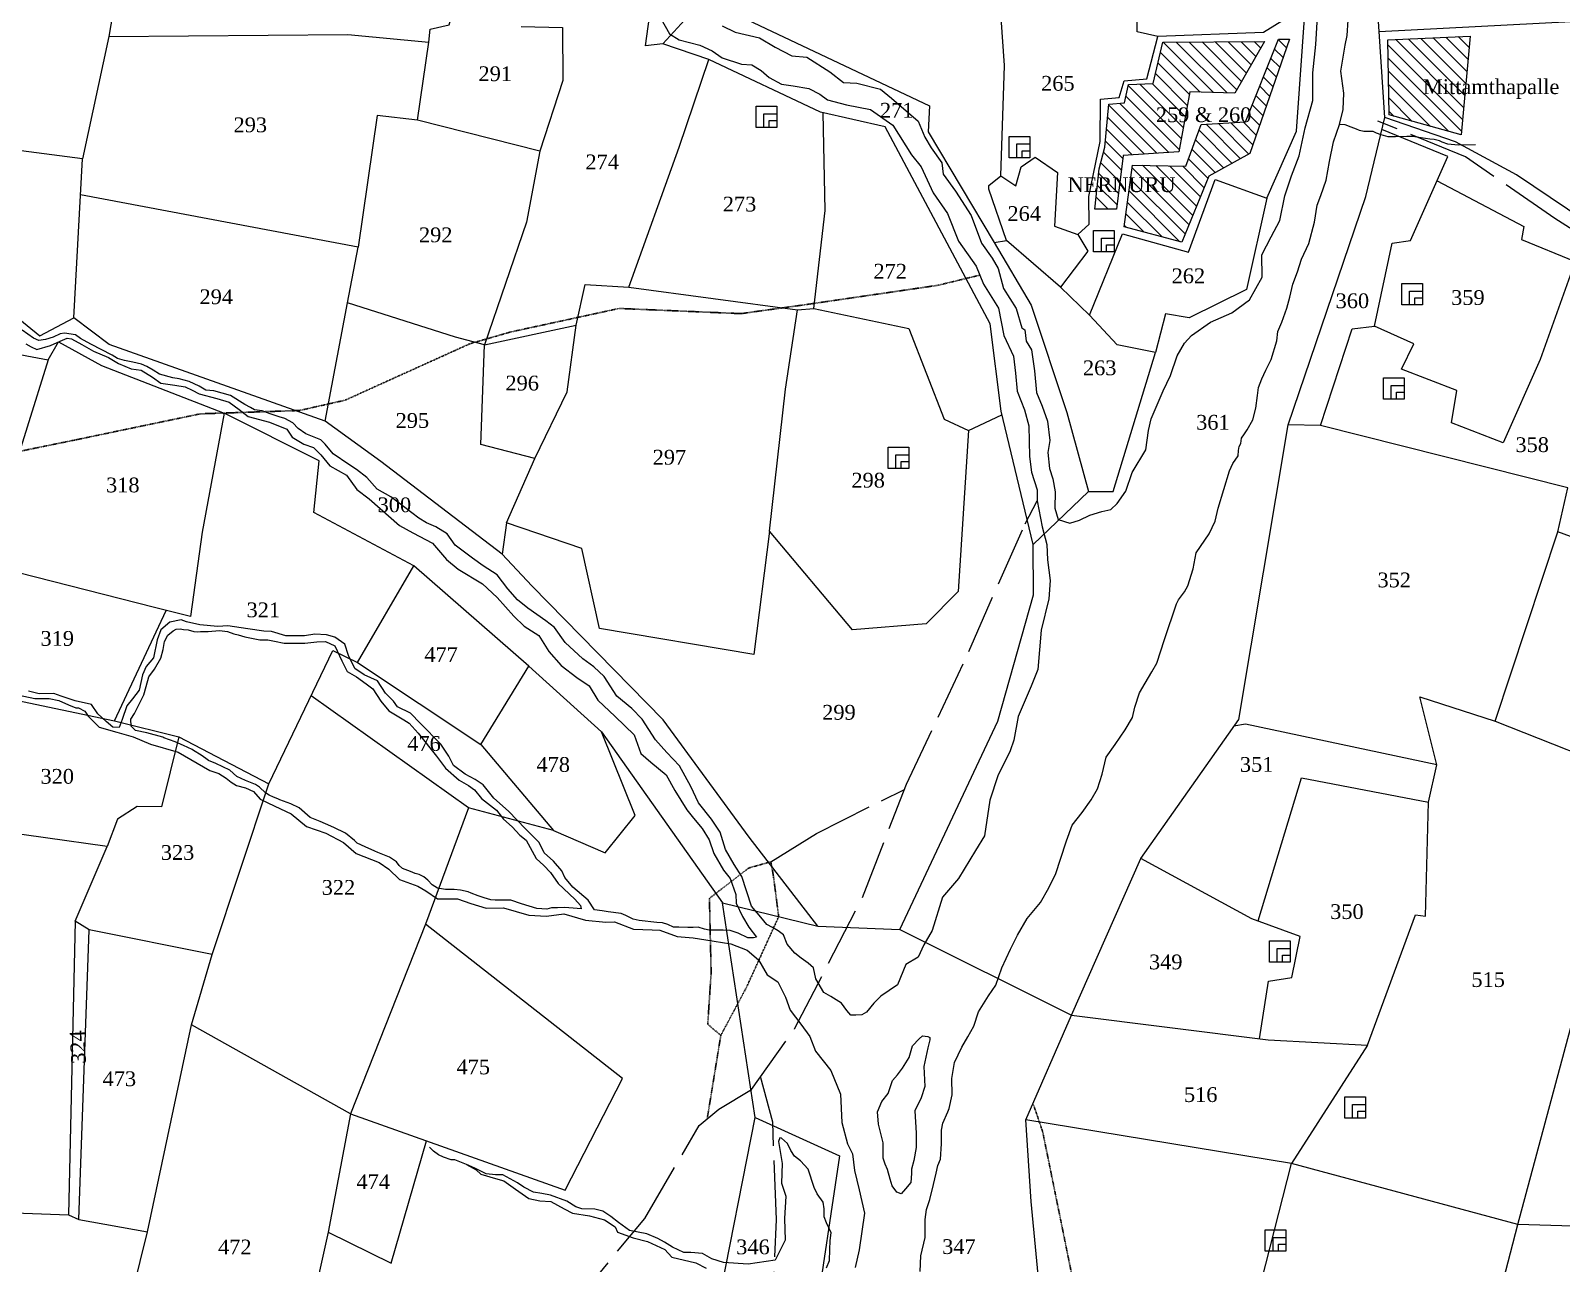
# Model space of a CAD drawing. Header units: millimetres. Extents: x 523 to 2125, y -761 to 972.
# Drawn here: x 832.7 to 1143.4, y -440.7 to -190.5 of the extents above; entities that cross this region are included whole.
import ezdxf

# ---------------------------------------------------------------- set-up
doc = ezdxf.new("R2010")
doc.units = ezdxf.units.MM
doc.header["$MEASUREMENT"] = 0
doc.linetypes.add('ACAD_ISO02W100', pattern=[15, 12, -3])
doc.linetypes.add('ACAD_ISO07W100', pattern=[3, 0, -3])
for name, color, linetype in [('CARTTRACK', 30, 'ACAD_ISO02W100'), ('NALA', 4, 'Continuous'), ('SQUAREWELL', 5, 'Continuous'), ('SURVEY_BND', 7, 'Continuous'), ('VILLAGE_AREA', 1, 'Continuous')]:
    doc.layers.add(name, color=color, linetype=linetype)
doc.layers.add('FOOTPATH', color=150, linetype='ACAD_ISO07W100', lineweight=30)
doc.styles.get("Standard").update_dxf_attribs({"font": 'TIMES.TTF'})

msp = doc.modelspace()

# ---------------------------------------------------------------- hatches: boundary and pattern name
at = {"layer": 'VILLAGE_AREA'}
h = msp.add_hatch(dxfattribs=at)
h.set_pattern_fill('ANSI31', color=256, scale=15, angle=90, style=0)
h.paths.add_polyline_path([(1053.91, -159.94), (1053.09, -156.99), (1044.87, -155.69), (1039.12, -149.07), (1028.63, -148.83), (1029.78, -167.58), (1054.14, -173.63)])
h.paths.add_polyline_path([(1083.13, -192.71), (1062.46, -192.84), (1060.53, -201.2), (1055.49, -201.44), (1054.71, -205.17), (1051.52, -205.44), (1050.72, -214.15), (1049.58, -218.56), (1048.7, -226.75), (1053.08, -226.75), (1054.47, -215.83), (1065.71, -215.06), (1067.96, -202.94), (1077.12, -203.17)])
h.paths.add_polyline_path([(1088.2, -192.25), (1085.98, -192.23), (1079.25, -209), (1070.25, -209.54), (1067.18, -218.01), (1056.34, -217.77), (1054.65, -230.28), (1066.34, -233.44), (1071.85, -220.06), (1080.18, -215.42)])
h.paths.add_polyline_path([(1124.87, -191.59), (1108.16, -192.36), (1108.4, -207.61), (1123.03, -211.63)])
h.paths.add_polyline_path([(1013.25, -164.83), (1040.11, -164.83), (1040.11, -158.79), (1013.25, -158.79)], flags=9)
h.paths.add_polyline_path([(1037.21, -168.47), (1045.37, -168.47), (1045.37, -163.9), (1037.21, -163.9)], flags=24)
h.paths.add_polyline_path([(1042.36, -224.08), (1065.33, -224.08), (1065.33, -219.57), (1042.36, -219.57)], flags=9)
h.paths.add_polyline_path([(1060.31, -209.89), (1080.8, -209.89), (1080.8, -205.29), (1060.31, -205.29)], flags=24)
h.paths.add_polyline_path([(1114.27, -205.32), (1143.34, -205.32), (1143.34, -199.28), (1114.27, -199.28)], flags=9)

# ---------------------------------------------------------------- linework, layer by layer
at = {"layer": 'CARTTRACK'}
for points in [[(1159.83, -240.13), (1142.04, -228.59), (1123.92, -216.09), (1106.13, -208.87)], [(832.61, -542.16), (856.41, -532.98), (876.03, -524.4), (894.84, -510.64), (908.39, -500.21), (918.67, -488.26), (931.24, -463.13), (942.28, -449.82), (957.36, -431.62), (968.41, -412.73), (972.37, -409.45), (979.02, -405.42), (987.77, -393.14), (1001.54, -366.45), (1010.5, -343.44), (1023.12, -316.5), (1034.53, -290.57), (1036.98, -285.96)], [(982.95, -359.19), (992.21, -353.47), (1005.38, -346.81), (1010.08, -344.52)], [(938.73, -558.07), (940.82, -540.95), (942.97, -535.01), (946.43, -529.49), (949.82, -520.29), (962.3, -508.02), (975.65, -496.79), (979.04, -491.78), (983.55, -481.37), (983.03, -454.41), (984.07, -431.82), (983.33, -412.03), (980.87, -402.81)]]:
    msp.add_lwpolyline(points, dxfattribs=at)
at = {"layer": 'FOOTPATH', "ltscale": 0.002}
for points in [[(822.36, -277.55), (841.93, -273.54), (867.17, -268.27), (887.22, -267.6), (896.52, -265.51), (921.83, -254.06), (930.04, -251.68), (952.14, -246.88), (976.88, -247.93), (989.29, -246.21), (1016.84, -242.18), (1025.38, -240.11)], [(970.02, -411.4), (972.78, -394.45), (978.01, -384.65), (984.53, -370.36), (983.5, -362.35), (982.95, -359.19), (978.44, -360.47), (970.47, -366.63), (970.82, -381.75), (970.13, -392.19), (972.78, -394.45)], [(1072.95, -498.22), (1060.21, -488.82), (1054.37, -480.42), (1048.73, -462.59), (1045.14, -448.53), (1038.09, -413.93), (1036.27, -408.59)]]:
    msp.add_lwpolyline(points, dxfattribs=at)
at = {"layer": 'NALA'}
for points in [[(960.6, -188.01), (962.36, -191.14), (964.36, -192.36), (968.53, -193.47), (971.04, -194.57), (973.03, -196.02), (976.99, -197.28), (979.07, -197.46), (981, -198.55), (982.6, -199.97), (985.09, -201.33), (987.5, -201.66), (990.63, -202.25), (992.85, -203.38), (994.43, -204.56), (998.29, -205.52), (1003.15, -206.48), (1007.72, -209.65), (1011.46, -215.69), (1013.47, -218.14), (1015.9, -223.41), (1018.82, -227.6), (1021.04, -233.25), (1024.63, -238.3), (1026.12, -241.92), (1029.14, -246.82), (1030.23, -252.37), (1032.16, -256.57), (1032.62, -260), (1032.91, -263.64), (1034.42, -267.47), (1035.28, -270.71), (1035.41, -276.93), (1035.83, -280.12), (1036.98, -283.7), (1036.98, -285.96), (1038.01, -291.2), (1038.97, -294.8), (1039.06, -297.91), (1039.62, -302.08), (1039.37, -305.82), (1037.8, -312.21), (1037.11, -320.18), (1035.77, -323.57), (1033.14, -329.74), (1032.24, -334.54), (1031.53, -336.67), (1028.99, -341.75), (1027.4, -346.71), (1026.29, -353.92), (1024.48, -356.89), (1021, -362.6), (1017.75, -366.35), (1015.7, -373.15), (1014.02, -376.06), (1012.86, -378.55), (1010.33, -380.03), (1008.61, -384.2), (1005.24, -386.5), (1003.86, -387.9), (1002.35, -389.76), (1001.41, -390.27), (1000.17, -390.33), (999.17, -390.33), (998.33, -389.41), (997.26, -387.88), (995.08, -386.58), (993.68, -385.75), (992.06, -382.95), (991.62, -380.75), (990.51, -379.77), (989.12, -378.76), (987.83, -377.73), (986.27, -375.9), (985.48, -374.06), (984.43, -373.24), (983.28, -372.53), (982.12, -371.94), (980.93, -370.46), (979.01, -368.18), (977.02, -362.22), (975.47, -359.73), (973.75, -356.69), (972.68, -353.19), (970.87, -350.57), (968.27, -347.21), (966.72, -343.95), (964.42, -339.74), (961.84, -337.03), (959.53, -334.45), (956.81, -330.28), (954.7, -328.1), (951.71, -325.56), (949.12, -321.62), (947.04, -319.61), (944.8, -318.01), (941.21, -314.69), (939.03, -311.65), (937.28, -310.28), (933.62, -307.73), (931.51, -306.03), (929.57, -303.82), (927.42, -300.97), (924.57, -299.13), (922.39, -297.56), (918.84, -294.96), (917.26, -292.62), (914.98, -291.21), (913.07, -290.41), (911.5, -289.44), (905.83, -285.1), (903.05, -283.56), (900.94, -281.19), (898.82, -279.55), (897.32, -278.58), (894.12, -276.41), (892.51, -274.4), (891.64, -273.53), (888.59, -272.32), (887.01, -271.22), (885.94, -270.08), (884.3, -269.24), (883.16, -268.88), (881.35, -268.24), (879.71, -267.64), (878.17, -267.47), (877.33, -267), (876.19, -266.37), (873.29, -264.57), (869.87, -263.6), (868.29, -263.5), (866.92, -262.66), (864.91, -261.69), (862.86, -261.19), (861.59, -260.96), (858.87, -260.25), (857.6, -259.38), (856.33, -258.65), (855.25, -258.21), (853.48, -257.78), (851.8, -257.44), (850.36, -257.01), (849.29, -256.37), (844.95, -254.14), (842.87, -252.97), (841.83, -252.23), (839.59, -251.93), (838.71, -252.03), (837.31, -252.73), (835.73, -253.2), (834.39, -253.37), (833.28, -252.9), (831.01, -251.29)], [(973.07, -189.52), (975.71, -190.78), (980.62, -191.97), (983.79, -193.84), (987.21, -195.63), (990.27, -195.84), (994.93, -198.83), (997.71, -201.03), (1000.38, -201.18), (1005.19, -202.39), (1007.43, -204.22), (1012.84, -208.89), (1014.22, -212.13), (1015.48, -214.3), (1017.61, -217.29), (1017.93, -219.63), (1020.39, -223.08), (1023.57, -228.02), (1025.66, -233.61), (1027.86, -236.68), (1029.09, -238.77), (1030.18, -242.86), (1032.71, -246.86), (1033.9, -250.79), (1034.48, -251.22), (1034.77, -253.49), (1035.81, -255.26), (1036.43, -259.54), (1036.83, -263.94), (1037.98, -266.71), (1039.1, -269.73), (1039.54, -273.66), (1039.14, -276.12), (1039.5, -279.38), (1040.18, -281.44), (1040.65, -284.11), (1040.58, -287.42), (1041.23, -289.73), (1043.61, -290.49), (1045.6, -289.87), (1047.65, -288.83), (1050.11, -288.11), (1051.95, -287.67), (1053.25, -286.45), (1054.98, -284), (1056.24, -280.21), (1059.03, -275.58), (1059.61, -271.68), (1060.12, -269.27), (1062.54, -263.62), (1064.05, -260.48), (1065.39, -256.52), (1066.9, -253.92), (1068.28, -252.34), (1072.15, -249.65), (1076.51, -247.74), (1080.09, -245.15), (1082.62, -240.51), (1082.58, -236), (1084.49, -232.36), (1086.23, -229.02), (1087.28, -224.01), (1088.58, -219.97), (1090.17, -215.9), (1091.4, -210.21), (1092.95, -204.66), (1092.95, -199.03), (1093.56, -193.31), (1093.85, -187.69)], [(1013.21, -442.39), (1013.4, -439.17), (1014.29, -435.44), (1014.29, -431.84), (1014.54, -429.76), (1015.18, -427.77), (1015.94, -424.74), (1016.51, -422.4), (1016.82, -420.82), (1017.39, -419.56), (1017.58, -416.46), (1017.58, -413.68), (1017.84, -412.23), (1018.85, -409.95), (1019.1, -409.26), (1019.73, -406.48), (1019.7, -403.21), (1020.2, -399.97), (1021.7, -396.85), (1022.92, -394.73), (1024.16, -392.55), (1025.07, -389.65), (1027.13, -386.39), (1028.6, -384.24), (1029.85, -380.75), (1031.6, -376.92), (1033.01, -374.09), (1034.97, -370.69), (1037.63, -367.48), (1039.37, -364.52), (1040.75, -361.59), (1041.72, -358.69), (1042.94, -354.92), (1044.12, -351.8), (1046.12, -349.17), (1047.96, -346.64), (1049.21, -344.37), (1050.18, -341.41), (1051, -337.98), (1052.84, -335.39), (1054.84, -332.4), (1056.33, -329.91), (1056.83, -327.79), (1057.77, -324.9), (1058.93, -322.91), (1060.24, -320.66), (1061.27, -318.9), (1062.86, -314.07), (1065.24, -306.87), (1065.68, -306.03), (1066.86, -304.41), (1067.58, -303.16), (1068.67, -299.76), (1069.27, -296.49), (1071.9, -292.66), (1073.08, -290.04), (1073.74, -287.39), (1076.01, -279.87), (1076.72, -278.33), (1077.75, -276.8), (1077.83, -275.7), (1077.98, -274.87), (1078.3, -274.28), (1078.46, -273.22), (1079.05, -272.31), (1079.6, -271.49), (1080.75, -269.5), (1081.38, -267.1), (1081.73, -264.58), (1081.89, -262.93), (1082.6, -261.16), (1083.39, -259.42), (1084.45, -257.27), (1085.6, -253.42), (1085.83, -251.53), (1086.62, -249.64), (1087.68, -246.81), (1088.24, -244.6), (1088.87, -241.98), (1089.81, -239.46), (1090.6, -236.9), (1092.1, -233.67), (1093.28, -229.35), (1093.8, -225.89), (1094.58, -223.96), (1095.61, -220.85), (1096.32, -217.04), (1097.15, -213.06), (1098.33, -209.54), (1099.12, -206.51), (1099.2, -203.16), (1098.61, -198.72), (1099.51, -193.46), (1099.87, -191.49), (1100.1, -188.33)], [(1125.95, -213.64), (1122.43, -213.73), (1120.35, -213.56), (1119.2, -213.14), (1118.62, -212.87), (1117.56, -212.61), (1116.67, -212.55), (1113.18, -212), (1112.02, -212), (1109.73, -212.07), (1108.23, -212.05), (1106.78, -211.64), (1105.84, -211.27), (1105.17, -210.99), (1103.31, -210.96), (1102.37, -210.77), (1101.79, -210.5), (1100.68, -210.07), (1099.5, -209.64), (1098.33, -209.54)], [(831.76, -254.05), (832.82, -254.67), (833.98, -255.2), (836.75, -254.38), (838.7, -253.55), (840.15, -252.93), (841.04, -253.05), (843.14, -254.23), (845.48, -255.53), (848.5, -256.86), (850.57, -258.07), (853.13, -259.15), (855.17, -259.44), (857.48, -260.83), (859.14, -262.04), (861.95, -262.43), (864.05, -262.81), (865.5, -263.49), (866.92, -264.23), (870.51, -265.15), (873, -265.89), (875.04, -267.4), (876.87, -268.79), (881.22, -269.97), (884.71, -271.36), (885.81, -273.04), (888.18, -274.43), (890.1, -275.11), (891.64, -276.61), (893.42, -278.83), (896.85, -280.75), (898.93, -283.64), (901.39, -285.53), (907.6, -290.97), (910.25, -292.46), (914.27, -294.5), (917.11, -297.87), (919.45, -299.82), (924.4, -302.79), (927.39, -305.57), (930.8, -309.36), (932.87, -311.34), (935.83, -313.24), (937.87, -316.53), (940.39, -319.34), (943.55, -321.76), (946.1, -323.48), (947.82, -326.37), (951.34, -329.73), (955.22, -333.4), (956.56, -337.21), (958.58, -338.96), (961.71, -341.53), (963.43, -344.72), (965.89, -348.67), (967.25, -350.35), (969.02, -352.45), (970.41, -354.72), (971.36, -357.53), (973.32, -360.92), (974.65, -362.57), (975.84, -365.85), (975.92, -367.62), (977.17, -370.31), (978.44, -372.44), (980.01, -374.48), (979.45, -374.62), (978.29, -374.62), (976.28, -373.71), (974.68, -373.12), (973.23, -373.09), (971.93, -373.09), (970.39, -373.09), (969.47, -372.91), (968.2, -372.44), (967.19, -372.56), (966.1, -372.56), (964.24, -372.5), (963.2, -372.44), (962.02, -371.94), (960.98, -371.58), (959.83, -371.52), (956.23, -371.13), (955.01, -370.87), (953.53, -370.13), (952.56, -369.68), (949.95, -369.39), (948.68, -369.18), (947.14, -368.95), (945.84, -367), (942.73, -364.36), (941.11, -362.38), (940.51, -361.03), (938.85, -359.05), (936.93, -357.4), (935.92, -355.27), (933.14, -352.49), (929.73, -348.95), (926.74, -346.29), (924.58, -343.57), (922.95, -342.51), (920.88, -341.41), (918.55, -339.67), (917.57, -337.78), (915.96, -335.33), (911.82, -331.14), (909.81, -329.04), (907.17, -327.77), (906.37, -326.61), (904.74, -324.99), (903.08, -322.48), (900.42, -321.27), (898.52, -319.94), (897.22, -317.34), (896.51, -315), (894.44, -313.64), (892.78, -313.11), (890.42, -313.02), (888.32, -313.34), (884.5, -313.34), (881.6, -312.45), (880.06, -312.42), (876.81, -311.92), (872.75, -311.3), (870.74, -311.44), (867.04, -311.12), (864.38, -310.47), (863.29, -310.11), (860.95, -310.56), (859.14, -312.15), (858.37, -314.13), (857.63, -317.83), (856.14, -319.53), (855.4, -321.27), (854.75, -324.37), (853.36, -326.15), (852.21, -327.57), (851.26, -330.33), (850.67, -331.96), (849.4, -331.87), (848.06, -330.74), (846.35, -329.15), (845.05, -327.26), (841.76, -326.55), (838.89, -325.6), (837.41, -325.07), (834.47, -325.12), (832.28, -324.59)], [(856.33, -333.05), (854.02, -332.56), (853.1, -331.65), (853.05, -330.25), (853.78, -329.1), (854.93, -326.78), (855.71, -325.29), (856.14, -323.65), (856.72, -321.68), (857.88, -320.09), (859.14, -317.9), (859.61, -316.14), (859.91, -314.49), (860.55, -313.18), (861.62, -312.35), (862.28, -311.99), (863.07, -311.94), (863.76, -312.03), (864.72, -312.14), (865.81, -312.43), (866.67, -312.54), (867.16, -312.48), (868.76, -312.46), (871.05, -312.28), (872.7, -312.44), (873.98, -312.91), (874.81, -313.14), (876.2, -313.57), (879.22, -314.15), (880.83, -314.15), (882.22, -314.43), (884.16, -314.81), (885.13, -314.81), (888.36, -314.81), (890.81, -314.53), (892.59, -314.49), (894.43, -315.35), (895.84, -318.43), (896.94, -320.6), (898.86, -321.65), (900.78, -323.07), (902.17, -324.11), (903.76, -326.59), (905.42, -328.56), (908.44, -330.42), (909.53, -331.06), (911.38, -333.12), (915.1, -337.76), (916.93, -340.23), (919.7, -342.63), (921.57, -343.72), (922.83, -344.59), (924.23, -346.35), (927.25, -348.73), (928.65, -350.58), (930.43, -352.12), (932.01, -353.82), (933.25, -354.84), (935.28, -358.53), (936.9, -359.95), (938.25, -361.39), (939.81, -363.64), (943.14, -366.76), (944.3, -368.06), (944.44, -368.72), (942.83, -368.6), (941.05, -368.46), (939.61, -368.53), (938.4, -368.56), (937.45, -368.79), (935.44, -368.67), (932.34, -367.73), (930.16, -366.97), (928.76, -366.97), (927.01, -366.97), (926.11, -366.95), (924.75, -366.55), (923.55, -366.1), (922.15, -365.57), (921.53, -365.31), (919.97, -364.94), (918.64, -364.86), (916.91, -364.84), (915.26, -364.55), (914.2, -363.86), (913.32, -362.91), (912.49, -362.25), (911.56, -361.8), (910.73, -361.56), (909.79, -361.19), (908.17, -360.59), (907.53, -359.93), (906.94, -359.2), (905.57, -358.27), (903.15, -357.3), (902.54, -357.07), (900.62, -356.17), (898.99, -355.39), (898.42, -354.85), (896.6, -353.38), (894.22, -352.27), (892.59, -351.53), (891.45, -351.04), (889.46, -350.23), (887.19, -348.25), (885.49, -347.44), (883.28, -346.61), (882.88, -346.4), (882.03, -346.07), (881.1, -345.69), (880.37, -345.19), (879.18, -344.06), (878.33, -343.49), (876.29, -342.71), (874.54, -341.9), (873.11, -340.6), (870.33, -339.23), (868.81, -338.64), (868.27, -338.24), (867.3, -337.55), (865.76, -336.61), (865.5, -336.44), (863.72, -335.59), (862.08, -334.85), (859.78, -334.03), (859.52, -333.88), (856.33, -333.05)], [(830.07, -325.28), (833.55, -326.04), (836.48, -326.07), (838.46, -326.48), (840.39, -327.31), (841.89, -327.93), (842.4, -327.93), (843.7, -328.64), (844.41, -329.67), (846.6, -331.89), (850.21, -332.87), (853.51, -333.86), (857.07, -335.33), (862.69, -336.93), (866.53, -339.21), (869.11, -340.68), (870.92, -341.29), (872.37, -342.24), (873.44, -343.07), (874.47, -343.72), (876.34, -344.22), (877.94, -344.93), (879.33, -346.47), (882.29, -347.91), (885.6, -349.48), (888.69, -352.04), (892.62, -353.4), (896.23, -355.26), (898.75, -357.51), (903.45, -359.34), (905.44, -360.67), (907.58, -362.82), (911.31, -364.15), (912.91, -365.13), (915.31, -366.75), (919.33, -366.72), (922.03, -367.64), (925.19, -368.64), (928.71, -368.52), (933.83, -370.03), (937.39, -370.24), (940.92, -369.74), (945.32, -371.04), (949.47, -371.43), (951.18, -371.37), (955.07, -372.91), (958.86, -373.03), (960.4, -373.06), (963.92, -374.39), (967.17, -374.65), (969.76, -375.02), (974.82, -375.85), (978.11, -377.12), (980.42, -379.1), (982.16, -382.17), (984.35, -383.59), (985.94, -386.69), (986.89, -389.29), (989.05, -392.16), (990.85, -394.67), (992.02, -397.62), (995.1, -401.55), (997.09, -406.37), (997.37, -412.14), (998.51, -416.48), (999.5, -418.47), (999.89, -421.87), (1000.83, -425.79), (1001.92, -430.52), (1000.83, -437.94), (1000.08, -441.53)], [(1011.51, -422.5), (1011.32, -424.3), (1010.25, -425.59), (1009.37, -426.58), (1008.53, -426.27), (1007.57, -424.95), (1007.18, -423.6), (1006.62, -421.69), (1006.17, -420.57), (1005.72, -419.39), (1005.72, -416.25), (1004.76, -412.49), (1004.59, -409.93), (1005.49, -407.85), (1006.73, -406.23), (1007.6, -403.59), (1008.64, -402.47), (1009.68, -401.12), (1010.98, -398.9), (1011.71, -396.57), (1013.06, -395.15), (1013.71, -394.53), (1014.83, -394.67), (1015.23, -394.87), (1015.23, -395.35), (1014.83, -396.97), (1014.02, -400.77), (1014.19, -404.8), (1013.46, -407.1), (1012.19, -409.75), (1012.44, -414.28), (1012.44, -417.23), (1011.94, -419.87), (1011.51, -421.58), (1011.51, -422.5)], [(994.25, -441.62), (994.87, -440.15), (994.92, -438), (994.96, -436.11), (995.15, -434.5), (994.25, -432.52), (993.73, -431.24), (993.73, -429.63), (993.59, -428.31), (992.36, -426.61), (991.7, -425.33), (990.51, -421.57), (988.95, -419.92), (987.72, -418.97), (987.01, -417.79), (986.3, -416.42), (985.12, -415.28), (984.79, -415.24), (984.5, -415.99), (985.21, -420.48), (985.07, -424.45), (985.97, -427.05), (985.73, -431.62), (985.82, -436.01), (983.79, -440.08), (978.33, -440.85), (973.32, -440.52), (970.95, -439.81), (969.06, -438.72), (966.69, -438.49), (965.27, -438.53), (963, -437.4), (961.34, -436.41), (960.02, -435.65), (957.75, -434.71), (954.27, -434.03), (952, -432.42), (950.48, -431.19), (948.83, -430.1), (947.22, -429.73), (944.57, -429.63), (943.34, -429.25), (941.54, -428.12), (938.23, -426.89), (936.48, -426.51), (934.77, -426.28), (932.78, -425.28), (931.55, -424.38), (928.54, -422.75), (927.08, -422.75), (925.14, -422.56), (922.87, -421.38), (921.16, -420.67), (923.15, -421.71), (924.1, -422.61), (927.03, -423.46), (928.78, -423.98), (931.15, -425.68), (933.8, -427.53), (936.07, -428.05), (938.29, -428.14), (940.99, -429.66), (942.69, -430.51), (946.12, -431.05), (949.15, -431.85), (951.33, -433.27), (951.85, -434.36), (955.02, -435.54), (957.91, -436.25), (961.41, -437.9), (962.83, -439.46), (967.73, -440.63), (969.83, -441.66)], [(921.16, -420.67), (918.83, -419.73), (918.04, -419.69), (916.51, -419.17), (915.47, -418.68), (914.46, -417.97), (913.64, -417.16)]]:
    msp.add_lwpolyline(points, dxfattribs=at)
at = {"layer": 'SQUAREWELL'}
for points in [[(979.95, -205.84), (984.16, -205.84), (984.16, -210.16), (979.95, -210.16)], [(981.54, -207.38), (984.16, -207.38), (984.16, -210.16), (981.54, -210.16)], [(982.62, -208.75), (984.16, -208.75), (984.16, -210.16), (982.62, -210.16)], [(1031.31, -211.95), (1035.51, -211.95), (1035.51, -216.28), (1031.31, -216.28)], [(1032.89, -213.49), (1035.51, -213.49), (1035.51, -216.28), (1032.89, -216.28)], [(1033.97, -214.86), (1035.51, -214.86), (1035.51, -216.28), (1033.97, -216.28)], [(1048.43, -231.09), (1052.63, -231.09), (1052.63, -235.41), (1048.43, -235.41)], [(1050.01, -232.63), (1052.63, -232.63), (1052.63, -235.41), (1050.01, -235.41)], [(1051.09, -234), (1052.63, -234), (1052.63, -235.41), (1051.09, -235.41)], [(1110.98, -241.82), (1115.19, -241.82), (1115.19, -246.14), (1110.98, -246.14)], [(1112.56, -243.35), (1115.19, -243.35), (1115.19, -246.14), (1112.56, -246.14)], [(1113.65, -244.73), (1115.19, -244.73), (1115.19, -246.14), (1113.65, -246.14)], [(1107.26, -260.96), (1111.47, -260.96), (1111.47, -265.29), (1107.26, -265.29)], [(1108.84, -262.5), (1111.47, -262.5), (1111.47, -265.29), (1108.84, -265.29)], [(1109.93, -263.87), (1111.47, -263.87), (1111.47, -265.29), (1109.93, -265.29)], [(1006.72, -275.03), (1010.92, -275.03), (1010.92, -279.35), (1006.72, -279.35)], [(1008.3, -276.57), (1010.92, -276.57), (1010.92, -279.35), (1008.3, -279.35)], [(1009.38, -277.94), (1010.92, -277.94), (1010.92, -279.35), (1009.38, -279.35)], [(1084.14, -375.28), (1088.34, -375.28), (1088.34, -379.6), (1084.14, -379.6)], [(1085.72, -376.82), (1088.34, -376.82), (1088.34, -379.6), (1085.72, -379.6)], [(1086.8, -378.19), (1088.34, -378.19), (1088.34, -379.6), (1086.8, -379.6)], [(1099.41, -406.91), (1103.61, -406.91), (1103.61, -411.23), (1099.41, -411.23)], [(1100.99, -408.44), (1103.61, -408.44), (1103.61, -411.23), (1100.99, -411.23)], [(1102.07, -409.82), (1103.61, -409.82), (1103.61, -411.23), (1102.07, -411.23)], [(1083.27, -433.94), (1087.48, -433.94), (1087.48, -438.26), (1083.27, -438.26)], [(1084.86, -435.47), (1087.48, -435.47), (1087.48, -438.26), (1084.86, -438.26)], [(1085.94, -436.85), (1087.48, -436.85), (1087.48, -438.26), (1085.94, -438.26)]]:
    msp.add_lwpolyline(points, close=True, dxfattribs=at)
at = {"layer": 'SURVEY_BND'}
for points in [[(1219.2, -191.75), (1219.06, -175.81), (1248.65, -175.69), (1252.91, -163.17), (1278.65, -159.66), (1285.49, -137.68), (1304.09, -133.65), (1311.28, -121.96), (1274, -132.94), (1243.41, -151.14), (1210.6, -175.71), (1183.03, -186.73), (1106.39, -190.72)], [(852.09, -171.14), (848.56, -191.68), (897.07, -191.25), (913.51, -192.8), (913.82, -190.21), (917.64, -189.29), (920.02, -180.8), (922.47, -172.38)], [(961.05, -193.19), (957.48, -193.57), (959.4, -179.76)], [(1047.42, -284.05), (1036.17, -294.77), (1029.66, -267.72), (1027.47, -249.99), (1006.12, -209.99), (993.04, -207.07), (970.32, -196.33), (961.05, -193.19), (967.74, -185.86)], [(1009.13, -372.97), (1043.95, -390.35), (1058.01, -358.54), (1077.91, -330.31), (1087.92, -270.52), (1103.66, -224.18), (1107.52, -208.13), (1106.05, -185.5)], [(1087.51, -188.01), (1082.92, -190.84), (1061.45, -191.71), (1057.31, -190.72), (1057.19, -183.76), (1036.03, -187.7), (1029.67, -187.88), (1030.54, -183.38)], [(1083.57, -224.49), (1089.61, -210.88), (1091.45, -185.13)], [(978.18, -188.31), (1015.13, -205.75), (1014.86, -211.04), (1028.28, -233.47), (1030.75, -233.06), (1027.18, -222.69), (1027.19, -221.93), (1029.62, -219.95), (1030.34, -197.56), (1029.67, -187.88)], [(848.56, -191.68), (843.27, -216.49), (814.64, -212.77), (811.85, -231.46), (778.67, -227.43), (781.77, -206.57), (785.29, -190.53)], [(932.25, -189.63), (940.65, -189.85), (940.7, -200.61), (936.04, -214.92), (933.36, -229.37), (924.8, -254.28), (943.41, -250.25), (945.24, -242.04), (954.13, -242.58), (964.36, -214.15), (970.32, -196.33)], [(1029.62, -219.95), (1032.68, -221.97), (1033.76, -218.1), (1036.61, -216.17), (1041.13, -219.29), (1040.49, -230.18), (1045.22, -231.9), (1047.53, -229.75), (1047.48, -224.16), (1049.75, -212.97), (1049.84, -204.4), (1053.63, -204.06), (1054.66, -200.71), (1059.22, -200.28), (1061.45, -191.71)], [(936.04, -214.92), (911.24, -208.63), (913.51, -192.8)], [(911.24, -208.63), (903.02, -207.74), (899.17, -234.41), (842.87, -223.79)], [(954.13, -242.58), (988.38, -247.15), (991.64, -246.88), (993.95, -226.99), (993.53, -207.18)], [(1276.73, -267.59), (1258.54, -265.28), (1245.15, -263.66), (1224.18, -263.59), (1210.62, -258.15), (1165.14, -240.51), (1134.28, -219.79), (1121.88, -213.04), (1107.52, -208.13)], [(1094.47, -270.65), (1100.9, -251.04), (1105.43, -250.45), (1109.04, -233.63), (1112.77, -233.12), (1120.31, -216.02), (1106.95, -210.53)], [(811.85, -231.46), (813.86, -236.65), (818.38, -239.22), (834.57, -252.45), (841.48, -248.81), (843.27, -216.49)], [(1047.6, -248.26), (1054.31, -231.73), (1067.73, -235.43), (1073.08, -220.71), (1083.57, -224.49), (1079.44, -243.05), (1067.83, -248.81), (1063.01, -247.95), (1061.02, -255.83)], [(1118.14, -220.95), (1135.73, -230.23), (1135.28, -232.89), (1146.15, -237.35), (1139.08, -257.27), (1131.59, -274.13), (1121.06, -270.12), (1122.14, -263.52), (1110.94, -259.18), (1113.4, -254.09), (1105.43, -250.45)], [(1045.22, -231.9), (1047.26, -235.22), (1041.75, -242.53), (1030.75, -233.06)], [(924.8, -254.28), (918.95, -252.72), (897.04, -245.72), (899.17, -234.41)], [(1028.28, -233.47), (1035.8, -246.24), (1043.03, -268.02), (1047.42, -284.05), (1052.41, -284.05), (1061.02, -255.83), (1053.19, -254.28), (1047.6, -248.26), (1041.75, -242.53)], [(929.29, -290.42), (928.38, -296.74), (903.78, -277.92), (892.47, -269.73), (897.04, -245.72)], [(1023.06, -271.66), (1020.97, -304.34), (1014.46, -310.91), (999.54, -312.13), (982.64, -292.09), (985.9, -263.26), (988.38, -247.15)], [(991.64, -246.88), (1010.97, -250.95), (1018.08, -269.36), (1023.06, -271.66), (1029.85, -268.47)], [(814.48, -249.92), (818.19, -253.91), (836.27, -257.28), (823.43, -298.31), (812.35, -338.83), (810.53, -345.27), (775, -335.24), (777.59, -321.47), (784.01, -280.48), (798.04, -269.73), (817.82, -253.52)], [(892.47, -269.73), (848.64, -254.22), (841.48, -248.81)], [(982.64, -292.09), (979.48, -317.11), (948.16, -311.83), (944.59, -295.64), (929.29, -290.42), (935.05, -277.31), (941.59, -263.78), (943.41, -250.25)], [(836.27, -257.28), (838.36, -253.69), (847.12, -258.49), (872.01, -268.11), (867.51, -292.32), (865.15, -309.43), (857.88, -307.58), (823.3, -298.81)], [(935.05, -277.31), (924.06, -274.48), (924.8, -254.28)], [(862.8, -333.84), (881.09, -343.36), (894.06, -316.31), (899.02, -318.73), (910.49, -299.11), (890.16, -288.32), (891.26, -277.82), (872.01, -268.11)], [(1118.1, -339.5), (1114.63, -325.71), (1129.95, -330.65), (1142.63, -292.24), (1144.68, -283.32), (1094.47, -270.65), (1087.92, -270.52)], [(992.46, -372.25), (1009.13, -372.97), (1029, -330.67), (1036.23, -305), (1036.17, -294.77)], [(1129.95, -330.65), (1159.36, -342.3), (1173.77, -303.64), (1142.63, -292.24)], [(948.56, -332.84), (973.12, -367.55), (992.46, -372.25), (978.54, -354.19), (961.08, -330.39), (934.41, -303.17), (928.38, -296.74)], [(899.02, -318.73), (924.1, -335.41), (933.81, -319.49), (910.49, -299.11)], [(816.51, -323.64), (849.74, -330.61), (860.24, -308.18)], [(924.1, -335.41), (938.86, -352.87), (949.3, -357.41), (955.37, -349.81), (948.56, -332.84), (933.81, -319.49)], [(938.86, -352.87), (921.6, -348.28), (889.66, -325.49)], [(849.74, -330.61), (862.8, -333.84), (859.28, -348.08), (854.36, -347.97), (850.34, -350.58), (848.27, -356.07), (823.16, -352.56)], [(1081.81, -371.21), (1090.6, -342.15), (1116.42, -347.09), (1118.1, -339.5), (1079.25, -331.26), (1076.93, -331.7)], [(921.6, -348.28), (912.85, -371.88), (897.6, -410.36), (865.38, -392.32), (869.56, -377.99), (881.09, -343.36)], [(1104.04, -396.44), (1113.8, -369.98), (1115.78, -370.24), (1116.42, -347.09)], [(869.56, -377.99), (844.59, -372.99), (841.77, -371.26), (848.27, -356.07)], [(1082.1, -395.15), (1083.96, -383.41), (1088.66, -382.69), (1090.35, -374.37), (1080.58, -370.76), (1058.01, -358.54)], [(979.75, -411.08), (973.12, -367.55)], [(841.77, -371.26), (840.4, -430.89), (842.48, -431.8), (844.59, -372.99)], [(897.6, -410.36), (941.19, -425.85), (952.82, -403.18), (912.85, -371.88)], [(1134.52, -432.83), (1147.81, -383.5)], [(1032.9, -505.74), (1040.11, -473.47), (1035.79, -428.18), (1034.71, -411.58), (1043.95, -390.35)], [(1043.95, -390.35), (1083.85, -395.37), (1104.04, -396.44), (1088.61, -420.47)], [(842.48, -431.8), (856.46, -434.35), (865.38, -392.32)], [(897.6, -410.36), (893.12, -434.39), (905.91, -440.71), (913.04, -415.84)], [(972.09, -449.92), (979.75, -411.08), (996.88, -418.91), (991.83, -452.83), (990.29, -465.12)], [(1032.9, -505.74), (1124.96, -525.49), (1132.65, -464.84), (1126.13, -465.23), (1093.58, -484.45), (1078.57, -476), (1079.92, -454.4), (1088.61, -420.47), (1034.71, -411.58)], [(1126.13, -465.23), (1134.52, -432.83), (1088.61, -420.47)], [(850.66, -457.56), (815.09, -451.53), (820.16, -430.11), (840.4, -430.89)], [(893.12, -434.39), (882.02, -484.22), (844.66, -465.27), (850.45, -458.38), (856.46, -434.35)], [(1177.93, -467.53), (1185.99, -434.38), (1134.52, -432.83)]]:
    msp.add_lwpolyline(points, dxfattribs=at)
at = {"layer": 'VILLAGE_AREA'}
for points in [[(1085.98, -192.23), (1088.2, -192.25), (1080.18, -215.42), (1071.85, -220.06), (1066.34, -233.44), (1054.65, -230.28), (1056.34, -217.77), (1067.18, -218.01), (1070.25, -209.54), (1079.25, -209), (1085.98, -192.23)], [(1123.03, -211.63), (1108.4, -207.61), (1108.16, -192.36), (1124.87, -191.59), (1123.03, -211.63)], [(1083.13, -192.71), (1077.12, -203.17), (1067.96, -202.94), (1065.71, -215.06), (1054.47, -215.83), (1053.08, -226.75), (1048.7, -226.75), (1049.58, -218.56), (1050.72, -214.15), (1051.52, -205.44), (1054.71, -205.17), (1055.49, -201.44), (1060.53, -201.2), (1062.46, -192.84), (1083.13, -192.71)]]:
    msp.add_lwpolyline(points, dxfattribs=at)

# ---------------------------------------------------------------- texts
at = {"layer": 'SURVEY_BND'}
for s, p in [('291', (923.61, -200.73)), ('265', (1037.79, -202.68)), ('Mittamthapalle', (1115.28, -203.36)), ('293', (873.9, -211.11)), ('271', (1005.08, -208.15)), ('259 & 260', (1061.08, -209.06)), ('274', (945.32, -218.64)), ('NERNURU', (1043.17, -223.26)), ('273', (973.19, -227.2)), ('264', (1030.96, -229.12)), ('292', (911.53, -233.44)), ('272', (1003.77, -240.83)), ('262', (1064.28, -241.76)), ('294', (866.99, -246.01)), ('360', (1097.56, -246.82)), ('359', (1121, -246.16)), ('263', (1046.28, -260.43)), ('296', (929.08, -263.53)), ('295', (906.79, -271.12)), ('361', (1069.25, -271.49)), ('358', (1134.05, -276.03)), ('297', (958.96, -278.58)), ('318', (848.02, -284.21)), ('298', (999.29, -283.24)), ('300', (903.14, -288.24)), ('352', (1106.05, -303.49)), ('321', (876.54, -309.56)), ('319', (834.72, -315.36)), ('477', (912.62, -318.64)), ('299', (993.36, -330.36)), ('476', (909.16, -336.69)), ('478', (935.38, -340.95)), ('351', (1078.13, -340.94)), ('320', (834.72, -343.36)), ('323', (859.13, -358.81)), ('322', (891.79, -365.9)), ('350', (1096.45, -370.81)), ('349', (1059.68, -381.03)), ('515', (1125.11, -384.61)), ('475', (919.15, -402.34)), ('473', (847.33, -404.74)), ('516', (1066.78, -407.96)), ('474', (898.85, -425.64)), ('472', (870.75, -438.9)), ('346', (975.91, -438.87)), ('347', (1017.71, -438.81))]:
    msp.add_text(s, height=3, dxfattribs=at).set_placement(p)
msp.add_text('324', height=3, rotation=92.6055, dxfattribs=at).set_placement((843.95, -400.15))

doc.saveas('drawing.dxf')
